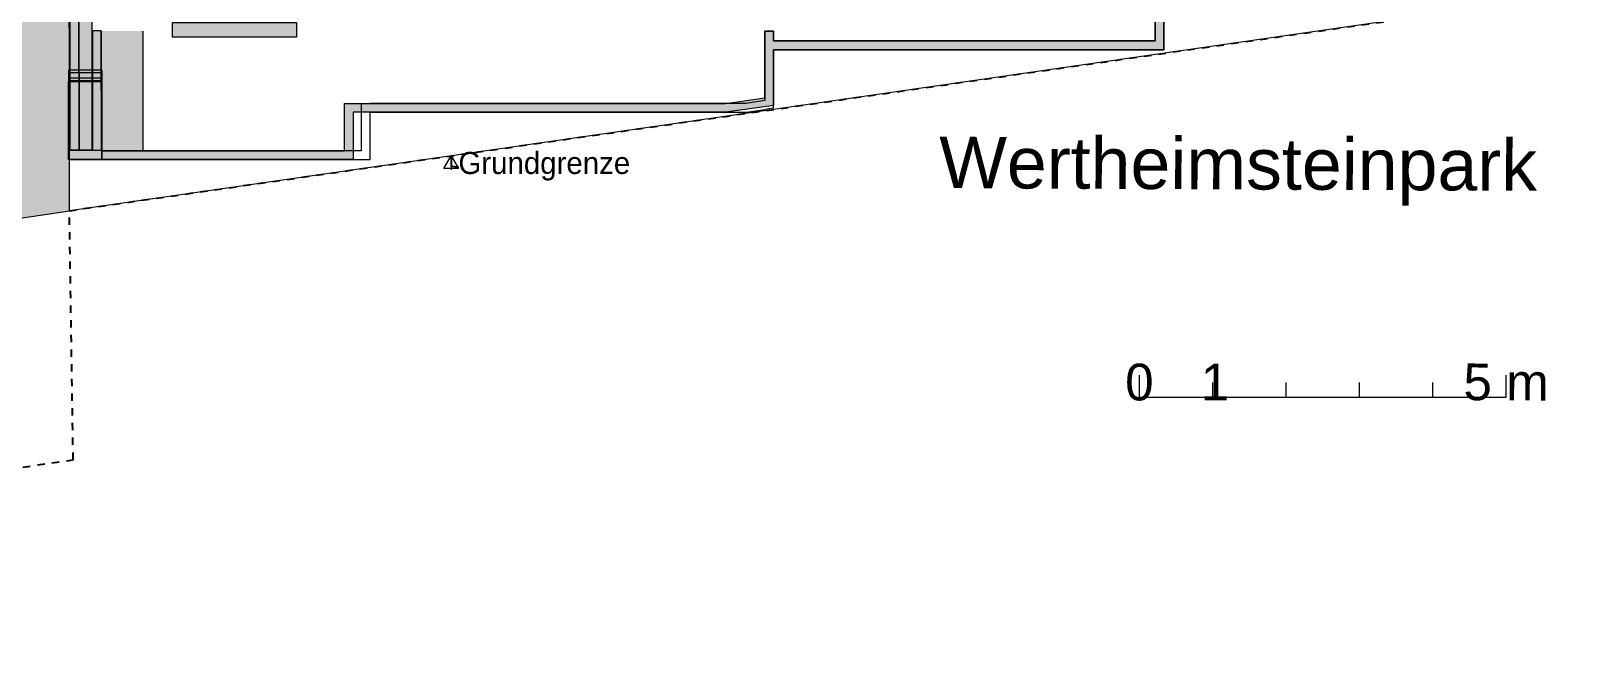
# Model space of a CAD drawing. Header units: metres. Extents: x -4 to 206, y -18 to 45.
# Drawn here: x 167.57 to 188.71, y -0.24 to 8.4 of the extents above; entities that cross this region are included whole.
import ezdxf

# ---------------------------------------------------------------- set-up
doc = ezdxf.new("R2010")
doc.units = ezdxf.units.M
doc.header["$MEASUREMENT"] = 0
doc.set_wipeout_variables(frame=1)
doc.linetypes.add('Grenzlinie', pattern=[0.008, 0.003, -0.005])
doc.linetypes.add('Wipeout_Contour', pattern=[1, 0, -1])
for name, color, linetype in [('110 Wand Aussen', 7, 'Continuous'), ('140 Brüstung', 7, 'Continuous'), ('330 Dachaufbau', 7, 'Continuous'), ('725 Nachbarbebauung', 7, 'Continuous'), ('815 Raumbegrenzung', 7, 'Continuous'), ('905 VP Beschriftung Übersicht.Übersicht', 7, 'Continuous'), ('925 Vorentwurf Beschriftung', 7, 'Continuous'), ('Neubau_840 Baulinien', 7, 'Continuous'), ('Neubau_844 Umriss 2D', 7, 'Continuous')]:
    doc.layers.add(name, color=color, linetype=linetype)
doc.styles.add('ERSTELLTER_STIL_2', font='')
doc.styles.add('ERSTELLTER_STIL_9', font='arial.ttf')
doc.styles.get('ERSTELLTER_STIL_2').set_extended_font_data('Eurostile')
doc.linetypes.add('Grenze Grundstück', pattern='A,0,[1,415_260415_PP_VA_1_5 2 St1.Shx,S=0.00031746,R=0,X=0,Y=0],-0.04,0', length=0.04)
doc.dimstyles.new('ERSTELLTER_STIL__1', dxfattribs={"dimtxt": 0.18, "dimasz": 0.19, "dimexe": 0.18, "dimexo": 0.0625, "dimgap": 0, "dimtad": 0, "dimtih": 1, "dimtoh": 1, "dimdec": 4, "dimzin": 0, "dimdsep": 46, "dimcen": 0.09, "dimadec": 0, "dimazin": 0, "dimtfac": 1, "dimtdec": 4, "dimtmove": 0, "dimatfit": 3, "dimldrblk": 'ARROWHEAD_15', "dimfxl": 1, "dimtolj": 1, "dimtzin": 0, "dimarcsym": 0})

# ---------------------------------------------------------------- blocks, each defined once
blk = doc.blocks.new('Decke_23_1', base_point=(158.067, 4.455))
at = {"layer": '725 Nachbarbebauung', "linetype": 'Continuous', "lineweight": 0, "true_color": 0x1f1f1f}
blk.add_hatch(color=250, dxfattribs=at).paths.add_polyline_path([(158.067, 4.455), (166.797, 5.762), (164.948, 5.485), (168.096, 5.956), (168.089, 15.925), (161.49, 14.943), (156.636, 14.22), (156.904, 12.395)])
at = {"layer": '725 Nachbarbebauung', "color": 8, "linetype": 'Continuous', "lineweight": 13, "flags": 128}
blk.add_lwpolyline([(158.067, 4.455), (166.797, 5.762), (164.948, 5.485), (168.096, 5.956), (168.089, 15.925), (161.49, 14.943), (156.636, 14.22), (156.904, 12.395)], close=True, dxfattribs=at)
blk = doc.blocks.new('Wand_15_1', base_point=(168.538, 6.653))
at = {"layer": '110 Wand Aussen', "linetype": 'Continuous', "lineweight": 0, "true_color": 0x000000}
for points in [[(168.406, 8.403), (168.408, 6.783), (168.413, 6.783), (168.411, 8.403)], [(168.531, 8.408), (168.411, 8.408), (168.411, 8.403), (168.531, 8.403)], [(168.533, 6.783), (168.531, 8.403), (168.411, 8.403), (168.413, 6.783)], [(168.538, 6.783), (168.536, 8.403), (168.531, 8.403), (168.533, 6.783)]]:
    blk.add_hatch(color=18, dxfattribs=at).paths.add_polyline_path(points)
at = {"layer": '110 Wand Aussen', "color": 7, "linetype": 'Continuous', "lineweight": 13}
for p, q in [((168.411, 8.408), (168.411, 8.403)), ((168.531, 8.408), (168.411, 8.408)), ((168.411, 8.403), (168.413, 6.783)), ((168.531, 8.403), (168.531, 8.408)), ((168.533, 6.783), (168.531, 8.403))]:
    blk.add_line(p, q, dxfattribs=at)
at = {"layer": '110 Wand Aussen', "color": 7, "linetype": 'Continuous', "lineweight": 13, "flags": 128}
for points in [[(168.411, 8.403), (168.406, 8.403)], [(168.538, 6.783), (168.536, 8.403)]]:
    blk.add_lwpolyline(points, dxfattribs=at)
at = {"layer": '110 Wand Aussen', "color": 7, "linetype": 'Continuous', "lineweight": 18, "flags": 128}
blk.add_lwpolyline([(168.406, 8.403), (168.408, 6.783)], dxfattribs=at)
blk = doc.blocks.new('Wand_27_1', base_point=(168.098, 6.783))
at = {"layer": '110 Wand Aussen', "linetype": 'Continuous', "lineweight": 0, "true_color": 0x000000}
for points in [[(168.088, 18.688), (168.083, 18.688), (168.087, 18.683), (168.088, 18.683)], [(168.083, 18.688), (168.098, 6.783), (168.103, 6.783), (168.088, 18.682)], [(168.088, 18.683), (168.087, 18.683), (168.088, 18.682)], [(168.088, 18.683), (168.208, 18.683), (168.208, 18.688), (168.088, 18.688)], [(168.088, 18.682), (168.141, 18.618), (168.208, 18.618), (168.208, 18.683), (168.088, 18.683)], [(168.088, 18.682), (168.103, 6.783), (168.223, 6.783), (168.209, 18.535)], [(168.208, 18.618), (168.141, 18.618), (168.209, 18.535)], [(168.209, 18.488), (168.223, 6.783), (168.228, 6.783), (168.214, 18.488)], [(168.214, 18.308), (168.228, 6.783), (168.408, 6.784), (168.394, 18.308)]]:
    blk.add_hatch(color=18, dxfattribs=at).paths.add_polyline_path(points)
at = {"layer": '110 Wand Aussen', "color": 7, "linetype": 'Continuous', "lineweight": 13}
for p, q in [((168.088, 18.683), (168.088, 18.688)), ((168.088, 18.682), (168.088, 18.683)), ((168.088, 18.682), (168.103, 6.783)), ((168.208, 18.683), (168.208, 18.688)), ((168.208, 18.618), (168.208, 18.683)), ((168.209, 18.535), (168.208, 18.618)), ((168.209, 18.535), (168.209, 18.493)), ((168.209, 18.493), (168.209, 18.488)), ((168.209, 18.488), (168.223, 6.783))]:
    blk.add_line(p, q, dxfattribs=at)
at = {"layer": '110 Wand Aussen', "color": 7, "linetype": 'Continuous', "lineweight": 18}
for p, q in [((168.214, 18.488), (168.214, 18.308)), ((168.214, 18.308), (168.228, 6.783))]:
    blk.add_line(p, q, dxfattribs=at)
at = {"layer": '110 Wand Aussen', "color": 7, "linetype": 'Continuous', "lineweight": 13, "flags": 128}
for points in [[(168.083, 18.688), (168.088, 18.688)], [(168.083, 18.688), (168.098, 6.783)], [(168.088, 18.688), (168.208, 18.688)], [(168.098, 6.783), (168.103, 6.783)], [(168.103, 6.783), (168.223, 6.783)], [(168.223, 6.783), (168.228, 6.783)]]:
    blk.add_lwpolyline(points, dxfattribs=at)
at = {"layer": '110 Wand Aussen', "color": 7, "linetype": 'Continuous', "lineweight": 18, "flags": 128}
for points in [[(168.406, 8.783), (168.394, 18.308)], [(168.408, 6.784), (168.406, 8.603)], [(168.228, 6.783), (168.408, 6.784)]]:
    blk.add_lwpolyline(points, dxfattribs=at)
blk = doc.blocks.new('Wand_183_1', base_point=(172.194, 6.653))
at = {"color": 254, "linetype": 'Wipeout_Contour', "lineweight": 0, "ltscale": 516.379375}
blk.add_wipeout([(172.074, 6.773), (172.194, 6.653), (172.194, 6.773)], dxfattribs=at).dxf.layer = '140 Brüstung'
at = {"color": 254, "linetype": 'Wipeout_Contour', "lineweight": 0, "ltscale": 681.756367}
blk.add_wipeout([(172.074, 6.773), (168.538, 6.773), (168.538, 6.653), (172.074, 6.653)], dxfattribs=at).dxf.layer = '140 Brüstung'
at = {"layer": '140 Brüstung', "color": 7, "linetype": 'Continuous', "lineweight": 18, "flags": 128}
blk.add_lwpolyline([(168.538, 6.653), (168.538, 6.773)], dxfattribs=at)
at = {"color": 254, "linetype": 'Wipeout_Contour', "lineweight": 0, "ltscale": 517.215059}
blk.add_wipeout([(172.074, 6.653), (172.194, 6.653), (172.074, 6.773)], dxfattribs=at).dxf.layer = '140 Brüstung'
at = {"layer": '140 Brüstung', "color": 7, "linetype": 'Continuous', "lineweight": 18, "flags": 128}
for points in [[(172.074, 6.773), (168.538, 6.773)], [(172.194, 6.653), (172.194, 6.773)], [(168.538, 6.653), (172.194, 6.653)]]:
    blk.add_lwpolyline(points, dxfattribs=at)
blk = doc.blocks.new('Wand_184_1', base_point=(172.194, 6.653))
at = {"color": 254, "linetype": 'Wipeout_Contour', "lineweight": 0, "ltscale": 516.460553}
blk.add_wipeout([(172.074, 7.418), (172.194, 7.298), (172.194, 7.418)], dxfattribs=at).dxf.layer = '140 Brüstung'
at = {"color": 254, "linetype": 'Wipeout_Contour', "lineweight": 0, "ltscale": 689.11538}
blk.add_wipeout([(172.074, 7.298), (172.074, 6.773), (172.194, 6.773), (172.194, 7.298)], dxfattribs=at).dxf.layer = '140 Brüstung'
at = {"color": 254, "linetype": 'Wipeout_Contour', "lineweight": 0, "ltscale": 517.291916}
blk.add_wipeout([(172.074, 7.298), (172.194, 7.298), (172.074, 7.418)], dxfattribs=at).dxf.layer = '140 Brüstung'
at = {"layer": '140 Brüstung', "color": 7, "linetype": 'Continuous', "lineweight": 18, "flags": 128}
for points in [[(172.074, 7.418), (172.194, 7.418)], [(172.074, 7.418), (172.074, 6.773)], [(172.194, 6.773), (172.194, 7.298)]]:
    blk.add_lwpolyline(points, dxfattribs=at)
blk = doc.blocks.new('Wand_185_1', base_point=(172.194, 7.298))
at = {"color": 254, "linetype": 'Wipeout_Contour', "lineweight": 0, "ltscale": 710.764068}
blk.add_wipeout([(177.617, 7.418), (177.315, 7.418), (177.324, 7.298), (177.694, 7.352)], dxfattribs=at).dxf.layer = '140 Brüstung'
at = {"color": 254, "linetype": 'Wipeout_Contour', "lineweight": 0, "ltscale": 699.650747}
blk.add_wipeout([(172.194, 7.298), (177.324, 7.298), (177.315, 7.418), (172.194, 7.418)], dxfattribs=at).dxf.layer = '140 Brüstung'
at = {"layer": '140 Brüstung', "color": 7, "linetype": 'Continuous', "lineweight": 18, "flags": 128}
for points in [[(177.315, 7.418), (172.194, 7.418)], [(172.194, 7.298), (177.324, 7.298)]]:
    blk.add_lwpolyline(points, dxfattribs=at)
blk = doc.blocks.new('Wand_186_1', base_point=(177.694, 7.352))
at = {"color": 254, "linetype": 'Wipeout_Contour', "lineweight": 0, "ltscale": 532.945069}
blk.add_wipeout([(177.574, 7.456), (177.694, 7.352), (177.694, 7.473)], dxfattribs=at).dxf.layer = '140 Brüstung'
at = {"color": 254, "linetype": 'Wipeout_Contour', "lineweight": 0, "ltscale": 711.251032}
blk.add_wipeout([(177.694, 7.473), (177.694, 8.403), (177.574, 8.403), (177.574, 7.456)], dxfattribs=at).dxf.layer = '140 Brüstung'
at = {"layer": '140 Brüstung', "color": 7, "linetype": 'Continuous', "lineweight": 18, "flags": 128}
for points in [[(177.694, 8.403), (177.574, 8.403)], [(177.574, 8.403), (177.574, 7.456)], [(177.694, 8.268), (177.694, 8.403)], [(177.694, 7.352), (177.694, 8.148)], [(177.694, 7.352), (177.574, 7.334)]]:
    blk.add_lwpolyline(points, dxfattribs=at)
blk = doc.blocks.new('Wand_187_1', base_point=(177.694, 8.148))
at = {"color": 254, "linetype": 'Wipeout_Contour', "lineweight": 0, "ltscale": 549.002174}
blk.add_wipeout([(182.894, 8.268), (183.014, 8.148), (183.014, 8.268)], dxfattribs=at).dxf.layer = '140 Brüstung'
at = {"color": 254, "linetype": 'Wipeout_Contour', "lineweight": 0, "ltscale": 721.925553}
blk.add_wipeout([(182.894, 8.268), (177.694, 8.268), (177.694, 8.148), (182.894, 8.148)], dxfattribs=at).dxf.layer = '140 Brüstung'
at = {"color": 254, "linetype": 'Wipeout_Contour', "lineweight": 0, "ltscale": 549.83109}
blk.add_wipeout([(182.894, 8.148), (183.014, 8.148), (182.894, 8.268)], dxfattribs=at).dxf.layer = '140 Brüstung'
at = {"layer": '140 Brüstung', "color": 7, "linetype": 'Continuous', "lineweight": 18, "flags": 128}
for points in [[(182.894, 8.268), (177.694, 8.268)], [(183.014, 8.148), (183.014, 8.268)], [(177.694, 8.148), (183.014, 8.148)]]:
    blk.add_lwpolyline(points, dxfattribs=at)
blk = doc.blocks.new('Wand_188_1', base_point=(183.014, 8.148))
at = {"color": 254, "linetype": 'Wipeout_Contour', "lineweight": 0, "ltscale": 549.091374}
blk.add_wipeout([(182.894, 8.893), (183.014, 8.773), (183.014, 8.893)], dxfattribs=at).dxf.layer = '140 Brüstung'
at = {"color": 254, "linetype": 'Wipeout_Contour', "lineweight": 0, "ltscale": 732.613433}
blk.add_wipeout([(182.894, 8.773), (182.894, 8.268), (183.014, 8.268), (183.014, 8.773)], dxfattribs=at).dxf.layer = '140 Brüstung'
at = {"color": 254, "linetype": 'Wipeout_Contour', "lineweight": 0, "ltscale": 549.916337}
blk.add_wipeout([(182.894, 8.773), (183.014, 8.773), (182.894, 8.893)], dxfattribs=at).dxf.layer = '140 Brüstung'
at = {"layer": '140 Brüstung', "color": 7, "linetype": 'Continuous', "lineweight": 18, "flags": 128}
for points in [[(182.894, 8.893), (183.014, 8.893)], [(182.894, 8.893), (182.894, 8.268)], [(183.014, 8.268), (183.014, 8.773)]]:
    blk.add_lwpolyline(points, dxfattribs=at)
blk = doc.blocks.new('Wand_190_1', base_point=(177.324, 7.298))
at = {"color": 254, "linetype": 'Wipeout_Contour', "lineweight": 0, "ltscale": 532.596894}
blk.add_wipeout([(177.315, 7.418), (177.617, 7.418), (177.574, 7.456)], dxfattribs=at).dxf.layer = '140 Brüstung'
at = {"layer": '140 Brüstung', "color": 7, "linetype": 'Continuous', "lineweight": 18, "flags": 128}
for points in [[(177.574, 7.456), (177.315, 7.418)], [(177.324, 7.298), (177.574, 7.334)]]:
    blk.add_lwpolyline(points, dxfattribs=at)
blk = doc.blocks.new('Wand_219_1', base_point=(168.538, 6.653))
at = {"layer": '110 Wand Aussen', "linetype": 'Continuous', "lineweight": 0, "true_color": 0x000000}
for points in [[(168.538, 6.783), (168.098, 6.783), (168.098, 6.778), (168.538, 6.778)], [(168.098, 6.658), (168.538, 6.658), (168.538, 6.778), (168.098, 6.778)], [(168.098, 6.653), (168.538, 6.653), (168.538, 6.658), (168.098, 6.658)]]:
    blk.add_hatch(color=18, dxfattribs=at).paths.add_polyline_path(points)
at = {"layer": '110 Wand Aussen', "color": 7, "linetype": 'Continuous', "lineweight": 13}
for p, q in [((168.538, 6.778), (168.098, 6.778)), ((168.098, 6.658), (168.538, 6.658))]:
    blk.add_line(p, q, dxfattribs=at)
at = {"layer": '110 Wand Aussen', "color": 7, "linetype": 'Continuous', "lineweight": 18, "flags": 128}
for points in [[(168.408, 6.783), (168.098, 6.783)], [(168.538, 6.783), (168.538, 6.783)]]:
    blk.add_lwpolyline(points, dxfattribs=at)
at = {"layer": '110 Wand Aussen', "color": 7, "linetype": 'Continuous', "lineweight": 13, "flags": 128}
for points in [[(168.098, 6.778), (168.098, 6.783)], [(168.098, 6.653), (168.098, 6.658)], [(168.098, 6.653), (168.538, 6.653)]]:
    blk.add_lwpolyline(points, dxfattribs=at)
blk = doc.blocks.new('Dachfläche_15_1', base_point=(168.081, 9.733))
at = {"layer": '330 Dachaufbau', "linetype": 'Continuous', "lineweight": 0, "true_color": 0x000000}
for points in [[(168.083, 7.834), (168.537, 7.834), (168.537, 7.869), (168.083, 7.869)], [(168.537, 7.727), (168.537, 7.763), (168.083, 7.763), (168.083, 7.727)], [(168.083, 7.713), (168.537, 7.713), (168.537, 7.727), (168.083, 7.727)], [(168.537, 7.713), (168.083, 7.713), (168.085, 6.653), (168.538, 6.653)]]:
    blk.add_hatch(color=18, dxfattribs=at).paths.add_polyline_path(points)
at = {"layer": '330 Dachaufbau', "linetype": 'Continuous', "lineweight": 0, "true_color": 0xffffff}
blk.add_hatch(color=7, dxfattribs=at).paths.add_polyline_path([(168.537, 7.763), (168.537, 7.834), (168.083, 7.834), (168.083, 7.763)])
at = {"layer": '330 Dachaufbau', "color": 7, "linetype": 'Continuous', "lineweight": 13}
for p, q in [((168.537, 7.869), (168.083, 7.869)), ((168.537, 7.834), (168.083, 7.834)), ((168.537, 7.763), (168.083, 7.763)), ((168.537, 7.727), (168.083, 7.727)), ((168.537, 7.713), (168.083, 7.713))]:
    blk.add_line(p, q, dxfattribs=at)
at = {"layer": '330 Dachaufbau', "color": 7, "linetype": 'Continuous', "lineweight": 13, "flags": 128}
for points in [[(168.083, 7.869), (168.083, 7.834), (168.083, 7.763), (168.083, 7.727), (168.083, 7.713)], [(168.537, 7.869), (168.537, 7.834), (168.537, 7.763), (168.537, 7.727), (168.537, 7.713)]]:
    blk.add_lwpolyline(points, dxfattribs=at)
at = {"layer": '330 Dachaufbau', "color": 7, "linetype": 'Continuous', "lineweight": 18, "flags": 128}
for points in [[(168.538, 6.653), (168.537, 7.869)], [(168.085, 6.653), (168.083, 7.713)], [(168.537, 7.713), (168.538, 6.653)], [(168.538, 6.653), (168.085, 6.653)], [(168.538, 6.653), (168.538, 6.653)]]:
    blk.add_lwpolyline(points, dxfattribs=at)
blk = doc.blocks.new('ARROWHEAD_15')
at = {"color": 0, "linetype": 'Continuous', "lineweight": 0}
blk.add_line((0, 0), (-1, 0), dxfattribs=at)
at = {"color": 0, "linetype": 'Continuous', "lineweight": 0, "flags": 128}
blk.add_lwpolyline([(-0.9093, 0.525), (0, 0), (-0.9093, -0.525)], close=True, dxfattribs=at)

msp = doc.modelspace()

# ---------------------------------------------------------------- hatches: boundary and pattern name
at = {"layer": '905 VP Beschriftung Übersicht.Übersicht', "linetype": 'Continuous', "lineweight": 13}
msp.add_hatch(color=8, dxfattribs=at).paths.add_polyline_path([(169.504, 8.518), (171.194, 8.518), (171.194, 8.318), (169.504, 8.318)])
at = {"layer": '905 VP Beschriftung Übersicht.Übersicht', "linetype": 'Continuous', "lineweight": 13, "ltscale": 200, "true_color": 0xc9c9c9}
msp.add_hatch(color=9, dxfattribs=at).paths.add_polyline_path([(169.096, 8.403), (168.536, 8.403), (168.538, 6.773), (169.096, 6.773)])

# ---------------------------------------------------------------- linework, layer by layer
at = {"layer": '905 VP Beschriftung Übersicht.Übersicht', "color": 7, "linetype": 'Continuous', "lineweight": 13, "flags": 128}
msp.add_lwpolyline([(169.504, 8.518), (171.194, 8.518), (171.194, 8.318), (169.504, 8.318)], close=True, dxfattribs=at)
at = {"layer": '925 Vorentwurf Beschriftung', "color": 7, "linetype": 'Continuous', "lineweight": 13}
for p, q in [((182.681, 3.417), (182.681, 3.717)), ((183.681, 3.417), (183.681, 3.617)), ((184.681, 3.417), (184.681, 3.617)), ((185.681, 3.417), (185.681, 3.617)), ((186.681, 3.417), (186.681, 3.617)), ((187.681, 3.417), (187.681, 3.717)), ((182.681, 3.417), (187.681, 3.417))]:
    msp.add_line(p, q, dxfattribs=at)

# ---------------------------------------------------------------- block references
at = {"layer": '110 Wand Aussen', "color": 7, "lineweight": 25}
for name, p in [('Wand_27_1', (168.098, 6.783)), ('Wand_15_1', (168.538, 6.653))]:
    msp.add_blockref(name, p, dxfattribs=at)
at = {"layer": '725 Nachbarbebauung', "color": 8, "linetype": 'Continuous', "lineweight": 13}
msp.add_blockref('Decke_23_1', (158.067, 4.455), dxfattribs=at)

# ---------------------------------------------------------------- texts
at = {"layer": '925 Vorentwurf Beschriftung', "color": 7, "linetype": 'Continuous', "lineweight": 13, "attachment_point": 8, "rotation": 359.7403, "style": 'ERSTELLTER_STIL_9'}
for s, insert, char_height in [('\\A1;{\\pqc;\\fHelvetica|b0|i0|c0|p0;\\W1.000000;Wertheimsteinpark}', (184.025, 6.035), 0.7), ('\\A1;{\\pqc;\\fHelvetica|b0|i0|c0|p0;\\W1.000000;0}', (182.68, 3.365), 0.5), ('\\A1;{\\pqc;\\fHelvetica|b0|i0|c0|p0;\\W1.000000;1}', (183.712, 3.374), 0.5), ('\\A1;{\\pqc;\\fHelvetica|b0|i0|c0|p0;\\W1.000000;5\\fHelvetica|b0|i0|c0|p0;\\W1.000000; \\fHelvetica|b0|i0|c0|p0;\\W1.000000;m}', (187.679, 3.366), 0.5)]:
    msp.add_mtext(s, dxfattribs=dict(at, insert=insert, char_height=char_height))
at = {"layer": 'Neubau_844 Umriss 2D', "color": 254, "linetype": 'Continuous', "lineweight": 13, "true_color": 0xe3e3e3, "insert": (173.399, 6.561), "char_height": 0.3, "attachment_point": 4, "style": 'ERSTELLTER_STIL_2'}
msp.add_mtext('\\A1;{\\pql;\\fEurostile|b0|i0|c0|p0;\\W1.000000;Grundgrenze}', dxfattribs=at)

# ---------------------------------------------------------------- next in the draw order: block references
at = {"layer": '140 Brüstung', "color": 7, "lineweight": 18}
msp.add_blockref('Wand_183_1', (172.194, 6.653), dxfattribs=at)

# ---------------------------------------------------------------- next in the draw order: hatches: boundary and pattern name
at = {"layer": '905 VP Beschriftung Übersicht.Übersicht', "linetype": 'Continuous', "lineweight": 13}
h = msp.add_hatch(color=8, dxfattribs=at)
h.paths.add_polyline_path([(168.536, 8.403), (169.096, 8.403), (169.096, 6.773), (168.536, 6.773)])
h.paths.add_polyline_path([(168.941, 8.383), (169.051, 8.383), (169.051, 8.273), (168.941, 8.273)], flags=0)

# ---------------------------------------------------------------- next in the draw order: linework, layer by layer
at = {"layer": '815 Raumbegrenzung', "color": 8, "linetype": 'Continuous', "lineweight": 13}
msp.add_line((169.096, 8.403), (169.096, 6.773), dxfattribs=at)

# ---------------------------------------------------------------- next in the draw order: block references
at = {"layer": '110 Wand Aussen', "color": 7, "lineweight": 25}
msp.add_blockref('Wand_219_1', (168.538, 6.653), dxfattribs=at)
at = {"layer": '140 Brüstung', "color": 7, "lineweight": 18}
msp.add_blockref('Wand_184_1', (172.194, 6.653), dxfattribs=at)
at = {"layer": '330 Dachaufbau', "color": 7, "linetype": 'Continuous', "lineweight": 18}
msp.add_blockref('Dachfläche_15_1', (168.081, 9.733), dxfattribs=at)

# ---------------------------------------------------------------- next in the draw order: block references
at = {"layer": '140 Brüstung', "color": 7, "lineweight": 18}
msp.add_blockref('Wand_185_1', (172.194, 7.298), dxfattribs=at)

# ---------------------------------------------------------------- next in the draw order: leaders
at = {"layer": 'Neubau_844 Umriss 2D', "color": 254, "linetype": 'Continuous', "lineweight": 13, "true_color": 0xe3e3e3, "annotation_type": 0, "has_hookline": 1, "hookline_direction": 1, "text_width": 2.7}
msp.add_leader([(173.299, 6.705), (173.299, 6.561), (173.399, 6.555)], dimstyle='ERSTELLTER_STIL__1', dxfattribs=at)

# ---------------------------------------------------------------- next in the draw order: block references
at = {"layer": '140 Brüstung', "color": 7, "lineweight": 18}
msp.add_blockref('Wand_186_1', (177.694, 7.352), dxfattribs=at)

# ---------------------------------------------------------------- next in the draw order: block references
for name, p in [('Wand_187_1', (177.694, 8.148)), ('Wand_190_1', (177.324, 7.298))]:
    msp.add_blockref(name, p, dxfattribs=at)

# ---------------------------------------------------------------- next in the draw order: block references
msp.add_blockref('Wand_188_1', (183.014, 8.148), dxfattribs=at)

# ---------------------------------------------------------------- next in the draw order: hatches: boundary and pattern name
at = {"layer": '905 VP Beschriftung Übersicht.Übersicht', "linetype": 'Continuous', "lineweight": 0}
msp.add_hatch(color=255, dxfattribs=at).paths.add_polyline_path([(171.844, 6.773), (171.844, 7.298), (171.844, 7.418), (177.039, 7.418), (177.574, 7.495), (177.574, 8.403), (177.694, 8.403), (177.694, 8.268), (182.894, 8.268), (182.894, 8.773), (182.894, 8.893), (186.44, 8.893), (186.44, 8.773), (183.014, 8.773), (183.014, 8.268), (183.014, 8.148), (177.694, 8.148), (177.694, 7.391), (177.039, 7.298), (171.964, 7.298), (171.964, 6.773), (171.964, 6.653), (168.538, 6.653), (168.538, 6.773)])

# ---------------------------------------------------------------- next in the draw order: linework, layer by layer
at = {"layer": '905 VP Beschriftung Übersicht.Übersicht', "color": 7, "linetype": 'Continuous', "lineweight": 13, "flags": 128}
msp.add_lwpolyline([(171.844, 6.773), (171.844, 7.298), (171.844, 7.418), (177.039, 7.418), (177.574, 7.495), (177.574, 8.403), (177.694, 8.403), (177.694, 8.268), (182.894, 8.268), (182.894, 8.773), (182.894, 8.893), (186.44, 8.893), (186.44, 8.773), (183.014, 8.773), (183.014, 8.268), (183.014, 8.148), (177.694, 8.148), (177.694, 7.391), (177.039, 7.298), (171.964, 7.298), (171.964, 6.773), (171.964, 6.653), (168.538, 6.653), (168.538, 6.773)], close=True, dxfattribs=at)
at = {"layer": 'Neubau_840 Baulinien', "color": 254, "linetype": 'Grenze Grundstück', "lineweight": 13, "true_color": 0xe3e3e3}
msp.add_lwpolyline([(168.029, 39.983), (187.014, 39.982), (186.987, 28.538), (186.933, 20.413), (186.878, 8.655), (168.096, 5.956), (168.086, 27.78)], close=True, dxfattribs=at)
at = {"layer": 'Neubau_840 Baulinien', "color": 1, "linetype": 'Grenzlinie', "lineweight": 25, "true_color": 0xfb0106}
msp.add_lwpolyline([(131.161, 0.768), (149.209, 3.129), (149.061, -0.245), (168.148, 2.565), (168.096, 5.956), (186.878, 8.655), (205.807, 11.676)], dxfattribs=at)

doc.saveas('drawing.dxf')
